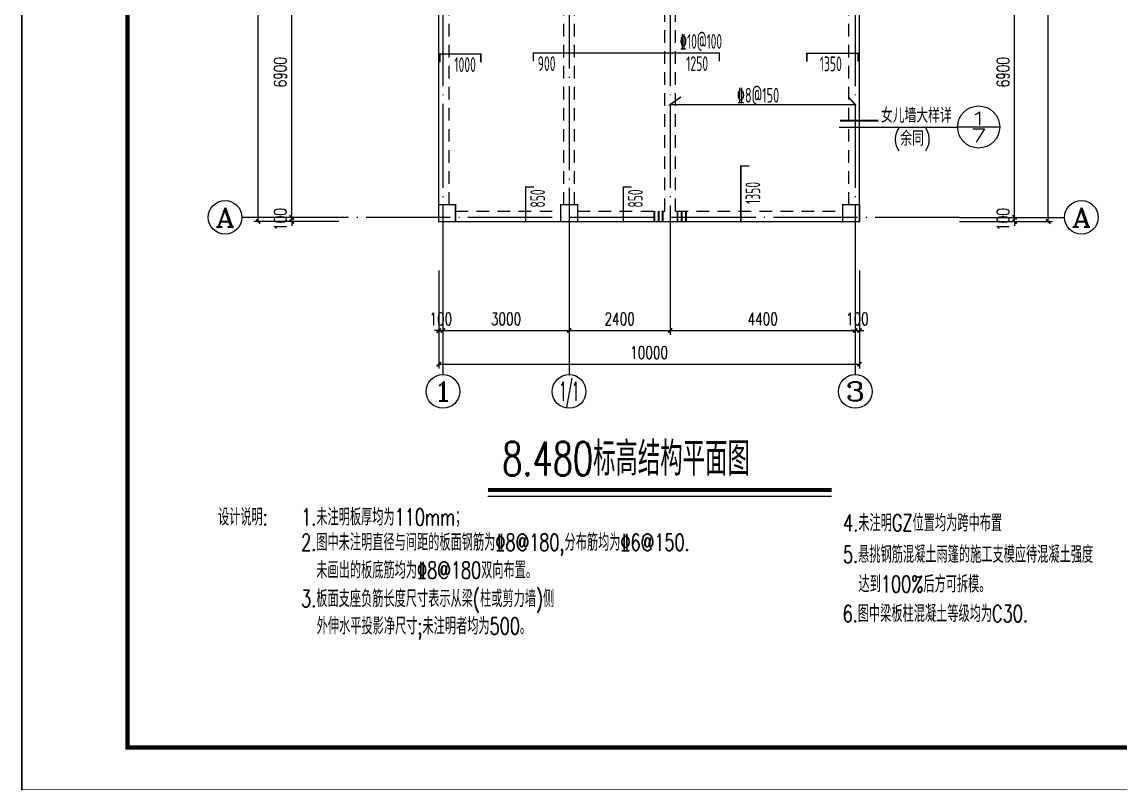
# Model space of a CAD drawing. Extents: x 5827 to 252697, y -546879 to 4066219.
# Drawn here: x 46554 to 72652, y -427799 to -409546 of the extents above; entities that cross this region are included whole.
import ezdxf
from ezdxf.enums import TextEntityAlignment as Align

# ---------------------------------------------------------------- set-up
doc = ezdxf.new("R2010")
doc.units = 0
doc.header["$MEASUREMENT"] = 0
doc.linetypes.add('3', pattern=[500, 300, -200])
doc.linetypes.add('DOTE', pattern=[2.42, 2, -0.2, 0.02, -0.2])
for name, color, linetype in [('1305', 1, 'Continuous'), ('AXIS', 3, 'Continuous'), ('AXIS_TEXT', 7, 'Continuous'), ('DIM_IDEN', 3, 'Continuous'), ('DIMENSION', 3, 'Continuous'), ('DOTE', 1, 'DOTE'), ('FRAME', 3, 'Continuous'), ('PUB_TEXT', 7, 'Continuous'), ('S_BEAM', 4, 'Continuous'), ('S_BEAMDASH', 134, '3'), ('S_BEAMDIMMASS', 2, 'Continuous'), ('S_CL', 2, 'Continuous'), ('S_SUBBEAMHOOP', 1, 'Continuous'), ('填充', 8, 'Continuous')]:
    doc.layers.add(name, color=color, linetype=linetype)
doc.styles.add('_HZTXT', font='TXT', dxfattribs={"width": 0.8, "bigfont": 'HZTXT'})
doc.styles.add('_TCH_AXIS', font='COMPLEX', dxfattribs={"bigfont": 'GBCBIG'})
doc.styles.add('_TCH_DIM_T3', font='SIMPLEX', dxfattribs={"width": 0.705882, "bigfont": 'GBCBIG'})
doc.styles.add('COMPLEX', font='COMPLEX')
doc.styles.add('DXFS', font='txt.shx', dxfattribs={"width": 0.7, "bigfont": 'dxfs.shx'})
doc.styles.get("Standard").update_dxf_attribs({"font": 'tssdeng.shx', "width": 0.6, "bigfont": 'a.shx'})
doc.dimstyles.new('_TCH_ARCH&&100', dxfattribs={"dimtxt": 297.5, "dimasz": 100, "dimexe": 100, "dimexo": 0, "dimgap": 126.25, "dimtad": 1, "dimdec": 0, "dimzin": 0, "dimdsep": 46, "dimtxsty": '_TCH_DIM_T3', "dimblk": 'ARCHTICK', "dimcen": 0.09, "dimclrt": 7, "dimazin": 2, "dimtfac": 1, "dimtdec": 0, "dimtix": 1, "dimtmove": 2, "dimatfit": 3, "dimfxl": 0, "dimtolj": 1, "dimtzin": 0, "dimarcsym": 0})

# ---------------------------------------------------------------- blocks, each defined once
blk = doc.blocks.new('_ArchTick')
at = {"color": 0, "linetype": 'ByBlock', "const_width": 0.4}
blk.add_lwpolyline([(-0.5, -0.5), (0.5, 0.5)], dxfattribs=at)
blk = doc.blocks.new('*D382')
at = {"layer": 'AXIS', "color": 0, "lineweight": -2, "transparency": 16777216}
for p, q in [((56459, -415451), (56459, -416979)), ((56559, -415451), (56559, -416979)), ((56459, -416879), (56359, -416879)), ((56459, -416879), (56559, -416879)), ((56559, -416879), (56659, -416879))]:
    blk.add_line(p, q, dxfattribs=at)
at = {"layer": 'Defpoints', "color": 0, "transparency": 16777216}
for p in [(56459, -415451), (56559, -415451), (56559, -416879)]:
    blk.add_point(p, dxfattribs=at)
at = {"layer": 'AXIS', "color": 0, "lineweight": -2, "transparency": 16777216, "xscale": 100, "yscale": 100, "zscale": 100}
blk.add_blockref('_ArchTick', (56459, -416879), dxfattribs=at)
at = {"layer": 'AXIS', "color": 0, "lineweight": -2, "transparency": 16777216, "xscale": 100, "yscale": 100, "zscale": 100, "rotation": 180}
blk.add_blockref('_ArchTick', (56559, -416879), dxfattribs=at)
at = {"layer": 'AXIS', "color": 7, "transparency": 16777216, "insert": (56509, -416604), "char_height": 297.5, "attachment_point": 5, "style": '_TCH_DIM_T3'}
blk.add_mtext('\\A1;100', dxfattribs=at)
blk = doc.blocks.new('*D383')
at = {"layer": 'AXIS', "color": 0, "lineweight": -2, "transparency": 16777216}
for p, q in [((56559, -415451), (56559, -416979)), ((59559, -415451), (59559, -416979)), ((56559, -416879), (59559, -416879))]:
    blk.add_line(p, q, dxfattribs=at)
at = {"layer": 'Defpoints', "color": 0, "transparency": 16777216}
for p in [(56559, -415451), (59559, -415451), (59559, -416879)]:
    blk.add_point(p, dxfattribs=at)
at = {"layer": 'AXIS', "color": 0, "lineweight": -2, "transparency": 16777216, "xscale": 100, "yscale": 100, "zscale": 100, "rotation": 180}
blk.add_blockref('_ArchTick', (56559, -416879), dxfattribs=at)
at = {"layer": 'AXIS', "color": 0, "lineweight": -2, "transparency": 16777216, "xscale": 100, "yscale": 100, "zscale": 100}
blk.add_blockref('_ArchTick', (59559, -416879), dxfattribs=at)
at = {"layer": 'AXIS', "color": 7, "transparency": 16777216, "insert": (58059, -416604), "char_height": 297.5, "attachment_point": 5, "style": '_TCH_DIM_T3'}
blk.add_mtext('\\A1;3000', dxfattribs=at)
blk = doc.blocks.new('*D384')
at = {"layer": 'AXIS', "color": 0, "lineweight": -2, "transparency": 16777216}
for p, q in [((59559, -415451), (59559, -416979)), ((61959, -415451), (61959, -416979)), ((59559, -416879), (61959, -416879))]:
    blk.add_line(p, q, dxfattribs=at)
at = {"layer": 'Defpoints', "color": 0, "transparency": 16777216}
for p in [(59559, -415451), (61959, -415451), (61959, -416879)]:
    blk.add_point(p, dxfattribs=at)
at = {"layer": 'AXIS', "color": 0, "lineweight": -2, "transparency": 16777216, "xscale": 100, "yscale": 100, "zscale": 100, "rotation": 180}
blk.add_blockref('_ArchTick', (59559, -416879), dxfattribs=at)
at = {"layer": 'AXIS', "color": 0, "lineweight": -2, "transparency": 16777216, "xscale": 100, "yscale": 100, "zscale": 100}
blk.add_blockref('_ArchTick', (61959, -416879), dxfattribs=at)
at = {"layer": 'AXIS', "color": 7, "transparency": 16777216, "insert": (60759, -416604), "char_height": 297.5, "attachment_point": 5, "style": '_TCH_DIM_T3'}
blk.add_mtext('\\A1;2400', dxfattribs=at)
blk = doc.blocks.new('*D385')
at = {"layer": 'AXIS', "color": 0, "lineweight": -2, "transparency": 16777216}
for p, q in [((66359, -415451), (66359, -416979)), ((66459, -415451), (66459, -416979)), ((66359, -416879), (66259, -416879)), ((66359, -416879), (66459, -416879)), ((66459, -416879), (66559, -416879))]:
    blk.add_line(p, q, dxfattribs=at)
at = {"layer": 'Defpoints', "color": 0, "transparency": 16777216}
for p in [(66359, -415451), (66459, -415451), (66459, -416879)]:
    blk.add_point(p, dxfattribs=at)
at = {"layer": 'AXIS', "color": 0, "lineweight": -2, "transparency": 16777216, "xscale": 100, "yscale": 100, "zscale": 100}
blk.add_blockref('_ArchTick', (66359, -416879), dxfattribs=at)
at = {"layer": 'AXIS', "color": 0, "lineweight": -2, "transparency": 16777216, "xscale": 100, "yscale": 100, "zscale": 100, "rotation": 180}
blk.add_blockref('_ArchTick', (66459, -416879), dxfattribs=at)
at = {"layer": 'AXIS', "color": 7, "transparency": 16777216, "insert": (66409, -416604), "char_height": 297.5, "attachment_point": 5, "style": '_TCH_DIM_T3'}
blk.add_mtext('\\A1;100', dxfattribs=at)
blk = doc.blocks.new('*D386')
at = {"layer": 'AXIS', "color": 0, "lineweight": -2, "transparency": 16777216}
for p, q in [((56459, -415451), (56459, -417779)), ((66459, -415451), (66459, -417779)), ((56459, -417679), (66459, -417679))]:
    blk.add_line(p, q, dxfattribs=at)
at = {"layer": 'Defpoints', "color": 0, "transparency": 16777216}
for p in [(56459, -415451), (66459, -415451), (66459, -417679)]:
    blk.add_point(p, dxfattribs=at)
at = {"layer": 'AXIS', "color": 0, "lineweight": -2, "transparency": 16777216, "xscale": 100, "yscale": 100, "zscale": 100, "rotation": 180}
blk.add_blockref('_ArchTick', (56459, -417679), dxfattribs=at)
at = {"layer": 'AXIS', "color": 0, "lineweight": -2, "transparency": 16777216, "xscale": 100, "yscale": 100, "zscale": 100}
blk.add_blockref('_ArchTick', (66459, -417679), dxfattribs=at)
at = {"layer": 'AXIS', "color": 7, "transparency": 16777216, "insert": (61459, -417404), "char_height": 297.5, "attachment_point": 5, "style": '_TCH_DIM_T3'}
blk.add_mtext('\\A1;10000', dxfattribs=at)
blk = doc.blocks.new('*D387')
at = {"layer": 'AXIS', "color": 0, "lineweight": -2, "transparency": 16777216}
for p, q in [((70147, -414190), (70147, -414090)), ((68833, -414190), (70247, -414190)), ((68833, -414290), (70247, -414290)), ((70147, -414290), (70147, -414190)), ((70147, -414290), (70147, -414390))]:
    blk.add_line(p, q, dxfattribs=at)
at = {"layer": 'Defpoints', "color": 0, "transparency": 16777216}
for p in [(68833, -414190), (68833, -414290), (70147, -414190)]:
    blk.add_point(p, dxfattribs=at)
at = {"layer": 'AXIS', "color": 0, "lineweight": -2, "transparency": 16777216, "xscale": 100, "yscale": 100, "zscale": 100}
for p, rotation in [((70147, -414190), 270), ((70147, -414290), 90)]:
    blk.add_blockref('_ArchTick', p, dxfattribs=dict(at, rotation=rotation))
at = {"layer": 'AXIS', "color": 7, "transparency": 16777216, "insert": (69872, -414240), "char_height": 297.5, "attachment_point": 5, "rotation": 90, "style": '_TCH_DIM_T3'}
blk.add_mtext('\\A1;100', dxfattribs=at)
blk = doc.blocks.new('*D388')
at = {"layer": 'AXIS', "color": 0, "lineweight": -2, "transparency": 16777216}
for p, q in [((68833, -407290), (70247, -407290)), ((70147, -414190), (70147, -407290)), ((68833, -414190), (70247, -414190))]:
    blk.add_line(p, q, dxfattribs=at)
at = {"layer": 'Defpoints', "color": 0, "transparency": 16777216}
for p in [(68833, -407290), (70147, -407290), (68833, -414190)]:
    blk.add_point(p, dxfattribs=at)
at = {"layer": 'AXIS', "color": 0, "lineweight": -2, "transparency": 16777216, "xscale": 100, "yscale": 100, "zscale": 100}
for p, rotation in [((70147, -407290), 90), ((70147, -414190), 270)]:
    blk.add_blockref('_ArchTick', p, dxfattribs=dict(at, rotation=rotation))
at = {"layer": 'AXIS', "color": 7, "transparency": 16777216, "insert": (69872, -410740), "char_height": 297.5, "attachment_point": 5, "rotation": 90, "style": '_TCH_DIM_T3'}
blk.add_mtext('\\A1;6900', dxfattribs=at)
blk = doc.blocks.new('*D392')
at = {"layer": 'AXIS', "color": 0, "lineweight": -2, "transparency": 16777216}
for p, q in [((68833, -393290), (71047, -393290)), ((70947, -414290), (70947, -393290)), ((68833, -414290), (71047, -414290))]:
    blk.add_line(p, q, dxfattribs=at)
at = {"layer": 'Defpoints', "color": 0, "transparency": 16777216}
for p in [(68833, -393290), (70947, -393290), (68833, -414290)]:
    blk.add_point(p, dxfattribs=at)
at = {"layer": 'AXIS', "color": 0, "lineweight": -2, "transparency": 16777216, "xscale": 100, "yscale": 100, "zscale": 100}
for p, rotation in [((70947, -393290), 90), ((70947, -414290), 270)]:
    blk.add_blockref('_ArchTick', p, dxfattribs=dict(at, rotation=rotation))
at = {"layer": 'AXIS', "color": 7, "transparency": 16777216, "insert": (70672, -403790), "char_height": 297.5, "attachment_point": 5, "rotation": 90, "style": '_TCH_DIM_T3'}
blk.add_mtext('\\A1;21000', dxfattribs=at)
blk = doc.blocks.new('*D393')
at = {"layer": 'AXIS', "color": 0, "lineweight": -2, "transparency": 16777216}
for p, q in [((52968, -414190), (52968, -414090)), ((54085, -414190), (52868, -414190)), ((54085, -414290), (52868, -414290)), ((52968, -414290), (52968, -414190)), ((52968, -414290), (52968, -414390))]:
    blk.add_line(p, q, dxfattribs=at)
at = {"layer": 'Defpoints', "color": 0, "transparency": 16777216}
for p in [(52968, -414190), (54085, -414190), (54085, -414290)]:
    blk.add_point(p, dxfattribs=at)
at = {"layer": 'AXIS', "color": 0, "lineweight": -2, "transparency": 16777216, "xscale": 100, "yscale": 100, "zscale": 100}
for p, rotation in [((52968, -414190), 270), ((52968, -414290), 90)]:
    blk.add_blockref('_ArchTick', p, dxfattribs=dict(at, rotation=rotation))
at = {"layer": 'AXIS', "color": 7, "transparency": 16777216, "insert": (52693, -414240), "char_height": 297.5, "attachment_point": 5, "rotation": 90, "style": '_TCH_DIM_T3'}
blk.add_mtext('\\A1;100', dxfattribs=at)
blk = doc.blocks.new('*D394')
at = {"layer": 'AXIS', "color": 0, "lineweight": -2, "transparency": 16777216}
for p, q in [((54085, -407290), (52868, -407290)), ((52968, -414190), (52968, -407290)), ((54085, -414190), (52868, -414190))]:
    blk.add_line(p, q, dxfattribs=at)
at = {"layer": 'Defpoints', "color": 0, "transparency": 16777216}
for p in [(52968, -407290), (54085, -407290), (54085, -414190)]:
    blk.add_point(p, dxfattribs=at)
at = {"layer": 'AXIS', "color": 0, "lineweight": -2, "transparency": 16777216, "xscale": 100, "yscale": 100, "zscale": 100}
for p, rotation in [((52968, -407290), 90), ((52968, -414190), 270)]:
    blk.add_blockref('_ArchTick', p, dxfattribs=dict(at, rotation=rotation))
at = {"layer": 'AXIS', "color": 7, "transparency": 16777216, "insert": (52693, -410740), "char_height": 297.5, "attachment_point": 5, "rotation": 90, "style": '_TCH_DIM_T3'}
blk.add_mtext('\\A1;6900', dxfattribs=at)
blk = doc.blocks.new('*D398')
at = {"layer": 'AXIS', "color": 0, "lineweight": -2, "transparency": 16777216}
for p, q in [((54085, -393290), (52068, -393290)), ((52168, -414290), (52168, -393290)), ((54085, -414290), (52068, -414290))]:
    blk.add_line(p, q, dxfattribs=at)
at = {"layer": 'Defpoints', "color": 0, "transparency": 16777216}
for p in [(52168, -393290), (54085, -393290), (54085, -414290)]:
    blk.add_point(p, dxfattribs=at)
at = {"layer": 'AXIS', "color": 0, "lineweight": -2, "transparency": 16777216, "xscale": 100, "yscale": 100, "zscale": 100}
for p, rotation in [((52168, -393290), 90), ((52168, -414290), 270)]:
    blk.add_blockref('_ArchTick', p, dxfattribs=dict(at, rotation=rotation))
at = {"layer": 'AXIS', "color": 7, "transparency": 16777216, "insert": (51893, -403790), "char_height": 297.5, "attachment_point": 5, "rotation": 90, "style": '_TCH_DIM_T3'}
blk.add_mtext('\\A1;21000', dxfattribs=at)
blk = doc.blocks.new('_AXISO')
blk.add_circle((0, 0), 0.5)
at = {"layer": 'AXIS_TEXT', "style": 'COMPLEX', "width": 1.041667}
blk.add_attdef('A', text='', height=0.56, dxfattribs=at).set_placement((-0.25, -0.28), (0.25, -0.28), align=Align.FIT)
blk = doc.blocks.new('*D407')
at = {"layer": 'AXIS', "color": 0, "lineweight": -2, "transparency": 16777216}
for p, q in [((61959, -415451), (61959, -416979)), ((66359, -415451), (66359, -416979)), ((61959, -416879), (66359, -416879))]:
    blk.add_line(p, q, dxfattribs=at)
at = {"layer": 'Defpoints', "color": 0, "transparency": 16777216}
for p in [(61959, -415451), (66359, -415451), (66359, -416879)]:
    blk.add_point(p, dxfattribs=at)
at = {"layer": 'AXIS', "color": 0, "lineweight": -2, "transparency": 16777216, "xscale": 100, "yscale": 100, "zscale": 100, "rotation": 180}
blk.add_blockref('_ArchTick', (61959, -416879), dxfattribs=at)
at = {"layer": 'AXIS', "color": 0, "lineweight": -2, "transparency": 16777216, "xscale": 100, "yscale": 100, "zscale": 100}
blk.add_blockref('_ArchTick', (66359, -416879), dxfattribs=at)
at = {"layer": 'AXIS', "color": 7, "transparency": 16777216, "insert": (64159, -416604), "char_height": 297.5, "attachment_point": 5, "style": '_TCH_DIM_T3'}
blk.add_mtext('\\A1;4400', dxfattribs=at)
blk = doc.blocks.new('A$C2F0C53E4')
at = {"layer": 'FRAME', "lineweight": 18}
blk.add_line((0, 0), (0, 42000), dxfattribs=at)
at = {"layer": 'FRAME'}
for points in [[(10, 42010, 20, 20, 0), (10, 10, 20, 20, 0), (59410, 10, 20, 20, 0), (59410, 42010, 20, 20, 0)], [(2510, 41010, 100, 100, 0), (2510, 1010, 100, 100, 0), (58410, 1010, 100, 100, 0), (58410, 41010, 100, 100, 0)]]:
    blk.add_lwpolyline(points, format="xyseb", close=True, dxfattribs=at)

msp = doc.modelspace()

# ---------------------------------------------------------------- linework, layer by layer
at = {"layer": '1305', "const_width": 35}
for points in [[(57459.224, -410508.5), (57459.224, -410308.5), (56489.224, -410308.502), (56489.224, -410508.502)], [(58709.224, -410485), (58709.224, -410285), (63129.224, -410285), (63129.224, -410485)], [(65209.224, -410489.998), (65209.224, -410289.998), (66429.224, -410290), (66429.224, -410490)], [(62218, -411327.5), (61959.224, -411510.5), (66359.224, -411510.5), (66209.224, -411342.5)], [(63839.224, -414290.205), (63639.224, -414290.205), (63639.224, -412970.205), (63839.224, -412970.205)], [(58724.447, -414290.205), (58524.447, -414290.205), (58524.447, -413470.205), (58724.447, -413470.205)], [(61047.724, -414290.205), (60847.724, -414290.205), (60847.724, -413470.205), (61047.724, -413470.205)]]:
    msp.add_lwpolyline(points, dxfattribs=at)
at = {"layer": 'AXIS'}
for p, q in [((54084.965, -414190.204), (51781.758, -414190.204)), ((68833.482, -414190.204), (71333.689, -414190.204)), ((56559.224, -415451.288), (56559.224, -417927.322)), ((59559.224, -415451.288), (59559.224, -417927.322)), ((66359.224, -415451.288), (66359.224, -417927.322))]:
    msp.add_line(p, q, dxfattribs=at)
at = {"layer": 'DIM_IDEN'}
for p in [(65979.983, -412043), (69792.084, -412043)]:
    msp.add_line(p, (68792.084, -412043), dxfattribs=at)
at = {"layer": 'DIM_IDEN', "const_width": 50}
msp.add_lwpolyline([(66000.061, -411893), (66905.75, -411893)], dxfattribs=at)
at = {"layer": 'DIM_IDEN'}
msp.add_circle((69292.084, -412043), 500, dxfattribs=at)
at = {"layer": 'DIMENSION', "const_width": 100}
msp.add_lwpolyline([(57627.259, -420667.949), (65798.241, -420667.949)], dxfattribs=at)
at = {"layer": 'DIMENSION'}
msp.add_lwpolyline([(57627.259, -420817.949), (65798.241, -420817.949)], dxfattribs=at)
at = {"layer": 'DOTE', "linetype": 'DOTE', "ltscale": 1000}
for p, q in [((56559.224, -392129.12), (56559.224, -415451.288)), ((61959.224, -392129.12), (61959.224, -415555)), ((66359.224, -392129.12), (66359.224, -415451.288)), ((59559.224, -401390.204), (59559.224, -415451.288)), ((68833.482, -414190.204), (54084.965, -414190.204))]:
    msp.add_line(p, q, dxfattribs=at)
at = {"layer": 'S_BEAM'}
for p, q in [((56459.224, -413890.205), (56459.224, -407490.205)), ((66459.224, -413890.205), (66459.224, -407490.205)), ((56859.224, -414290.205), (59359.224, -414290.205)), ((59759.224, -414290.205), (61959.224, -414290.205)), ((61959.224, -414290.205), (66059.224, -414290.205))]:
    msp.add_line(p, q, dxfattribs=at)
at = {"layer": 'S_BEAMDASH'}
for p, q in [((56709.224, -413890.205), (56709.224, -407490.205)), ((59434.224, -413890.205), (59434.224, -407490.205)), ((59684.224, -413890.205), (59684.224, -407490.205)), ((61834.224, -414040.205), (61834.224, -407415.205)), ((62084.224, -414040.205), (62084.224, -407415.205)), ((66209.224, -413890.205), (66209.224, -407490.205)), ((56859.224, -414040.205), (59359.224, -414040.205)), ((59759.224, -414040.205), (61834.224, -414040.205)), ((62084.224, -414040.205), (66059.224, -414040.205))]:
    msp.add_line(p, q, dxfattribs=at)
at = {"layer": 'S_CL', "const_width": 35}
for points in [[(56859.224, -414290.205), (56859.224, -413890.205), (56459.224, -413890.205), (56459.224, -414290.205)], [(59759.224, -414290.205), (59759.224, -413890.205), (59359.224, -413890.205), (59359.224, -414290.205)], [(66459.224, -414290.205), (66459.224, -413890.205), (66059.224, -413890.205), (66059.224, -414290.205)]]:
    msp.add_lwpolyline(points, close=True, dxfattribs=at)
at = {"layer": 'S_SUBBEAMHOOP', "const_width": 44.9}
for points in [[(61584.224, -414040.205), (61584.224, -414290.205)], [(61684.224, -414040.205), (61684.224, -414290.205)], [(61784.224, -414040.205), (61784.224, -414290.205)], [(62134.224, -414040.205), (62134.224, -414290.205)], [(62234.224, -414040.205), (62234.224, -414290.205)], [(62334.224, -414040.205), (62334.224, -414290.205)]]:
    msp.add_lwpolyline(points, dxfattribs=at)

# ---------------------------------------------------------------- block references
at = {"layer": 'AXIS'}
ref = msp.add_blockref('_AXISO', (51381.758, -414190.204), dxfattribs=dict(at, xscale=800, yscale=800, zscale=800))
ref.add_attrib('A', 'A', dxfattribs={"layer": 'AXIS_TEXT', "height": 452.548, "style": '_TCH_AXIS', "width": 1.166667}).set_placement((51155.484, -414416.478), (51608.032, -414416.478), align=Align.FIT)
ref = msp.add_blockref('_AXISO', (71733.689, -414190.204), dxfattribs=dict(at, xscale=800, yscale=800, zscale=800))
ref.add_attrib('A', 'A', dxfattribs={"layer": 'AXIS_TEXT', "height": 452.548, "style": '_TCH_AXIS', "width": 1.166667}).set_placement((71507.415, -414416.478), (71959.963, -414416.478), align=Align.FIT)
ref = msp.add_blockref('_AXISO', (56559.224, -418327.322), dxfattribs=dict(at, xscale=800, yscale=800, zscale=800))
ref.add_attrib('A', '1', dxfattribs={"layer": 'AXIS_TEXT', "height": 452.548, "style": '_TCH_AXIS', "width": 2.333333}).set_placement((56332.949, -418553.597), (56785.498, -418553.597), align=Align.FIT)
ref = msp.add_blockref('_AXISO', (59559.224, -418327.322), dxfattribs=dict(at, xscale=800, yscale=800, zscale=800))
ref.add_attrib('A', '1/1', dxfattribs={"layer": 'AXIS_TEXT', "height": 452.5483, "style": '_TCH_AXIS', "width": 0.456522}).set_placement((59332.949, -418553.597), (59785.498, -418553.597), align=Align.FIT)
ref = msp.add_blockref('_AXISO', (66359.224, -418327.322), dxfattribs=dict(at, xscale=800, yscale=800, zscale=800))
ref.add_attrib('A', '3', dxfattribs={"layer": 'AXIS_TEXT', "height": 452.548, "style": '_TCH_AXIS', "width": 1.5}).set_placement((66132.949, -418553.597), (66585.498, -418553.597), align=Align.FIT)
at = {"layer": '填充'}
msp.add_blockref('A$C2F0C53E4', (46554, -427799.5), dxfattribs=at)

# ---------------------------------------------------------------- texts
at = {"layer": 'DIMENSION', "style": 'DXFS', "width": 0.7}
for s, height, p in [('8.480标高结构平面图', 800, (57968.815, -420326.167)), ('设计说明:', 400, (51213.545, -421512.424)), ('4.未注明GZ位置均为跨中布置', 400, (66071.088, -421651.175)), ('5.悬挑钢筋混凝土雨篷的施工支模应待混凝土强度', 400, (66067.442, -422399.92)), ('达到100%%%后方可拆模。', 400, (66437.442, -423105.62)), ('3.板面支座负筋长度尺寸表示从梁(柱或剪力墙)侧', 400, (53189.174, -423451.31)), ('6.图中梁板柱混凝土等级均为C30.', 400, (66058.719, -423807.92)), ('外伸水平投影净尺寸;未注明者均为500。', 400, (53559.174, -424101.31))]:
    msp.add_text(s, height=height, dxfattribs=at).set_placement(p)
at = {"layer": 'DIMENSION', "color": 4, "style": 'DXFS', "width": 0.7}
for s, p in [('1.未注明板厚均为110mm；', (53189.174, -421512.424)), ('2.图中未注明直径与间距的板面钢筋为%%1328@180,分布筋均为%%1326@150.', (53189.174, -422112.424)), ('未画出的板底筋均为%%1328@180双向布置。', (53549.427, -422773.385))]:
    msp.add_text(s, height=400, dxfattribs=at).set_placement(p)
at = {"layer": 'PUB_TEXT', "style": '_HZTXT', "width": 0.8}
for s, p in [('女儿墙大样详', (66971.076, -411943)), ('(余同)', (67262.576, -412489))]:
    msp.add_text(s, height=350, dxfattribs=at).set_placement(p)
at = {"layer": 'PUB_TEXT', "style": '_HZTXT'}
for s, width, p, p2 in [('1', 5.25, (69090.838, -412002.751), (69493.33, -412002.751)), ('7', 1.875, (69090.838, -412405.243), (69493.33, -412405.243))]:
    msp.add_text(s, height=321.994, dxfattribs=dict(at, width=width)).set_placement(p, p2, align=Align.FIT)
at = {"layer": 'S_BEAMDIMMASS', "color": 4}
for s, width, p, p2 in [('%%13210@100', 0.574286, (62186.724, -410183.4), (63191.724, -410183.4)), ('%%1328@150', 0.611944, (63546.224, -411462.4), (64551.224, -411462.4))]:
    msp.add_text(s, height=350, dxfattribs=dict(at, width=width)).set_placement(p, p2, align=Align.FIT)
at = {"layer": 'S_BEAMDIMMASS', "width": 0.6}
for s, p in [('1000', (56830.697, -410735.252)), ('900', (58812.697, -410711.75)), ('1250', (62341.697, -410711.75)), ('1350', (65515.697, -410716.75))]:
    msp.add_text(s, height=350, dxfattribs=at).set_placement(p)
for s, p in [('1350', (64100.454, -413872.304)), ('850', (58985.678, -413958.804)), ('850', (61308.954, -413958.804))]:
    msp.add_text(s, height=350, rotation=90, dxfattribs=at).set_placement(p)

# ---------------------------------------------------------------- dimensions: what is measured, and where the dimension line sits
at = {"layer": 'AXIS'}
for p1, p2, distance, picture, middle in [((54084.965, -414290.204), (54084.965, -393290.204), 1917, '*D398', (51892.965, -403790.204)), ((68833.482, -414290.204), (68833.482, -393290.204), -2114, '*D392', (70672.482, -403790.204)), ((54084.965, -414190.204), (54084.965, -407290.204), 1117, '*D394', (52692.965, -410740.204)), ((68833.482, -414190.204), (68833.482, -407290.204), -1314, '*D388', (69872.482, -410740.204)), ((54084.965, -414290.204), (54084.965, -414190.204), 1117, '*D393', (52692.965, -414240.204)), ((68833.482, -414290.204), (68833.482, -414190.204), -1314, '*D387', (69872.482, -414240.204)), ((56459.224, -415451.288), (56559.224, -415451.288), -1427.5, '*D382', (56509.224, -416603.788)), ((56459.224, -415451.288), (66459.224, -415451.288), -2227.5, '*D386', (61459.224, -417403.788)), ((56559.224, -415451.288), (59559.224, -415451.288), -1427.5, '*D383', (58059.224, -416603.788)), ((59559.224, -415451.288), (61959.224, -415451.288), -1427.5, '*D384', (60759.224, -416603.788)), ((66359.224, -415451.288), (66459.224, -415451.288), -1427.5, '*D385', (66409.224, -416603.788))]:
    dim = msp.add_aligned_dim(p1=p1, p2=p2, distance=distance, dimstyle='_TCH_ARCH&&100', dxfattribs=at)
    dim.commit()
    dim.dimension.update_dxf_attribs({"geometry": picture, "text_midpoint": middle})
dim = msp.add_linear_dim(base=(66359.224, -416878.788), p1=(61959.224, -415451.288), p2=(66359.224, -415451.288), dimstyle='_TCH_ARCH&&100', dxfattribs=at)
dim.commit()
dim.dimension.update_dxf_attribs({"geometry": '*D407', "text_midpoint": (64159.224, -416603.788)})

doc.saveas('drawing.dxf')
